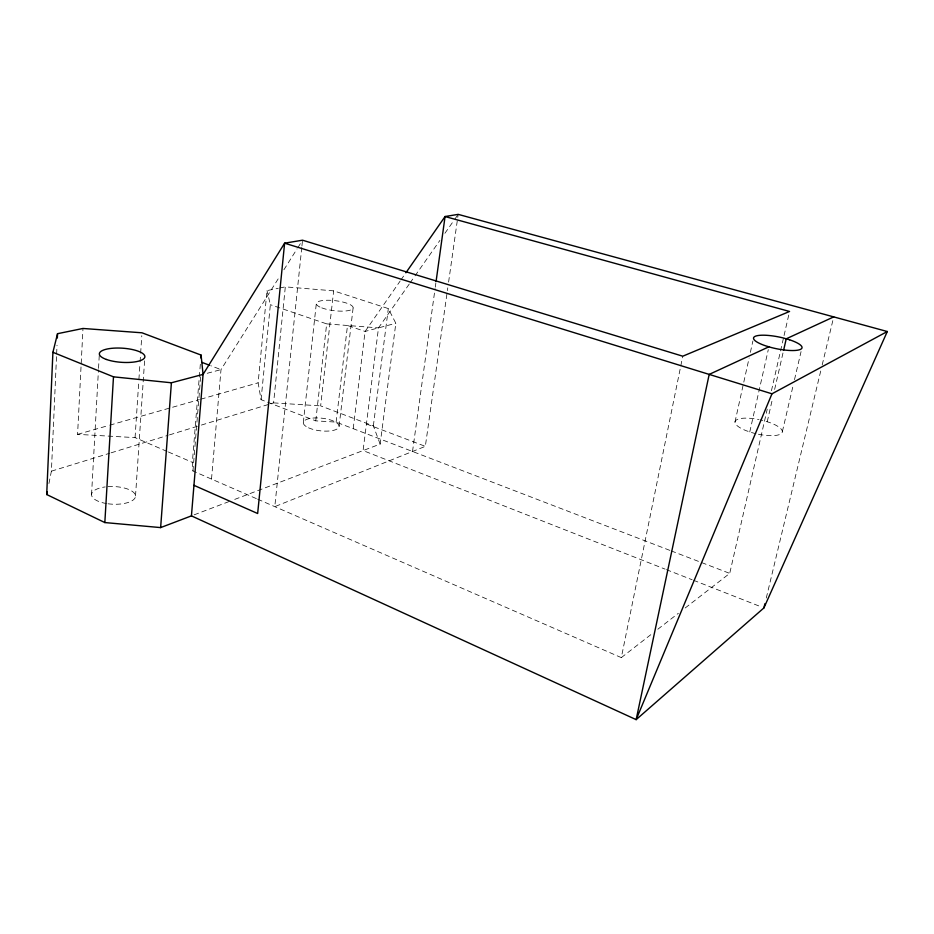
<?xml version="1.0" encoding="UTF-8"?>
<svg xmlns="http://www.w3.org/2000/svg" width="934" height="934" viewBox="0 0 934 934"><rect width="100%" height="100%" fill="white"/><g stroke="black" fill="none" stroke-linecap="round" stroke-linejoin="round"><path stroke-width="0.7" stroke-dasharray="4.67 3.5" d="M48.918 483.532L51.405 471.156L56.565 355.399M56.635 353.951L57.021 345.276M167.046 451.414L135.068 437.614L77.58 434.357L82.986 328.464M91.544 494.6L98.455 369.829M98.537 368.381L99.343 353.869M135.068 437.614L138.816 380.838M138.909 379.391L139.972 363.373M140.065 361.913L140.544 354.64M140.637 353.18L141.793 335.715M135.523 495.942L144.782 357.897M256.336 498.604L192.953 470.993L192.357 462.342L200.378 363.77M192.953 470.993L200.647 376.822M211.516 479.072L221.008 369.619L279.243 277.188M669.83 550.359L336.123 422.11L315.762 420.86L261.076 399.682L258.123 382.823L267.019 290.614L278.274 288.302M261.076 399.682L270.358 304.706L267.019 290.614M270.813 403.733L273.592 402.881L285.314 286.855L333.671 290.859L388.311 308.57L395.829 323.281L380.15 444.082L232.309 500.32M301.775 247.44L274.794 506.648L425.332 446.347L447.783 287.847M301.927 245.992L302.534 240.201M303.305 422.612L316.311 303.562M315.762 420.86L326.666 323.876L270.358 304.706M380.15 444.082L373.355 425.892L320.642 405.881L333.671 290.859M336.123 422.11L347.495 325.487L365.089 331.43L395.829 323.281M339.089 426.278L353.145 307.706M353.204 428.671L365.089 331.43L400.079 281.169M409.209 284.123L378.492 327.881L363.081 450.573L665.055 569.11M373.355 425.892L388.311 308.57M412.524 451.472L435.081 288.606M435.279 287.17L435.886 282.839M448.6 282.08L458.185 214.365M257.656 499.176L621.32 657.618L682.766 356.204M734.988 422.016L749.115 358.049M750.376 352.363L752.886 340.992M749.769 431.905L768.297 349.643M685.217 607.964L729.723 573.383L767.234 409.162M771.437 390.751L783.731 336.952M784.058 335.539L789.557 311.477M767.223 421.771L772.383 399.273M774.636 389.431L783.334 351.476M782.377 431.543L793.188 385.263M794.495 379.648L801.057 351.604M766.277 598.029L820.834 370.576M822.189 364.925L833.035 319.72M283.901 269.786L297.094 248.829M297.876 247.603L300.981 242.665M400.908 279.966L405.076 273.989M410.038 282.944L414.194 277.036M415.023 275.857L439.926 240.377M444.911 233.278L454.041 220.272M454.87 219.093L457.356 215.544M621.32 657.618L652.13 633.672M657.828 629.236L678.376 613.276M194.155 514.832L230.943 500.846M51.405 471.156L109.722 453.235M111.111 452.815L168.05 435.314M169.439 434.894L199.993 425.495M201.382 425.075L269.424 404.165M77.58 434.357L108.379 425.565M109.768 425.168L199.339 399.6M200.74 399.203L258.123 382.823M207.208 373.285L221.008 369.619L210.78 365.731M279.686 288.011L285.314 286.855M273.592 402.881L320.642 405.881M326.666 323.876L378.492 327.881M366.42 423.966L425.332 446.347M671.184 550.885L729.723 573.383M666.409 569.647L692.141 579.745M693.495 580.271L761.198 606.855M168.377 451.986L192.357 462.342M107.889 486.649A22.007 8.85 2.2 0 1 135.523 496.094A22.007 8.85 2.2 0 1 107.959 503.776M106.569 503.566A22.007 8.85 2.2 0 1 91.555 494.973A22.007 8.85 2.2 0 1 105.192 486.929M758.431 434.24A24.202 7.239 12.4 0 0 781.536 433.376A24.202 7.239 12.4 0 0 770.468 422.833L764.829 420.977A24.202 7.239 12.4 0 0 760.007 419.786M755.921 433.691A24.202 7.239 12.4 0 1 752.209 432.722L746.464 430.808A24.202 7.239 12.4 0 1 735.864 420.37A24.202 7.239 12.4 0 1 758.793 419.529M308.512 427.795A17.991 6.351 6.3 0 0 338.47 427.877A17.991 6.351 6.3 0 0 316.603 417.907A17.991 6.351 6.3 0 0 308.512 427.795M321.798 307.87A18.54 5.032 6.8 0 0 352.55 308.944A18.54 5.032 6.8 0 0 329.83 300.269A18.54 5.032 6.8 0 0 321.798 307.87"/><path stroke-width="1.4" d="M46.7 494.53L52.911 352.293L57.534 333.695L82.986 328.464L141.98 332.796L201.079 355.072L203.075 374.382L191.435 515.872L160.636 527.593L104.83 522.561L46.7 494.53L47.249 491.786M57.336 338.038L57.534 333.695M104.83 522.561L113.481 376.834L52.911 352.293M160.636 527.593L171.401 382.777L203.075 374.382L284.613 243.179L302.534 240.201L682.766 356.204L789.557 311.477L445.063 216.536L405.905 272.786M200.845 357.967L201.079 355.072M436.085 281.403L445.063 216.536L458.185 214.365L887.3 331.523L763.907 607.917L636.147 719.635L191.435 515.872M783.661 350.063L786.23 338.82L833.712 316.895M763.907 607.917L764.923 603.679M887.3 331.523L771.963 393.809L636.147 719.635L709.186 374.406L768.927 346.806M113.481 376.834L171.401 382.777M771.963 393.809L284.613 243.179L257.656 513.513L193.945 485.318M201.826 362.334L209.496 365.252M789.569 339.789L783.766 338.096A24.739 6.001 11.5 0 0 755.326 336.252A24.739 6.001 11.5 0 0 765.53 345.802L771.449 347.565A24.739 6.001 11.5 0 0 800.263 349.479A24.739 6.001 11.5 0 0 789.569 339.789M106.441 359.473A22.813 7.087 3.8 0 0 144.256 358.247A22.813 7.087 3.8 0 0 115.641 348.067A22.813 7.087 3.8 0 0 106.441 359.473"/></g></svg>
